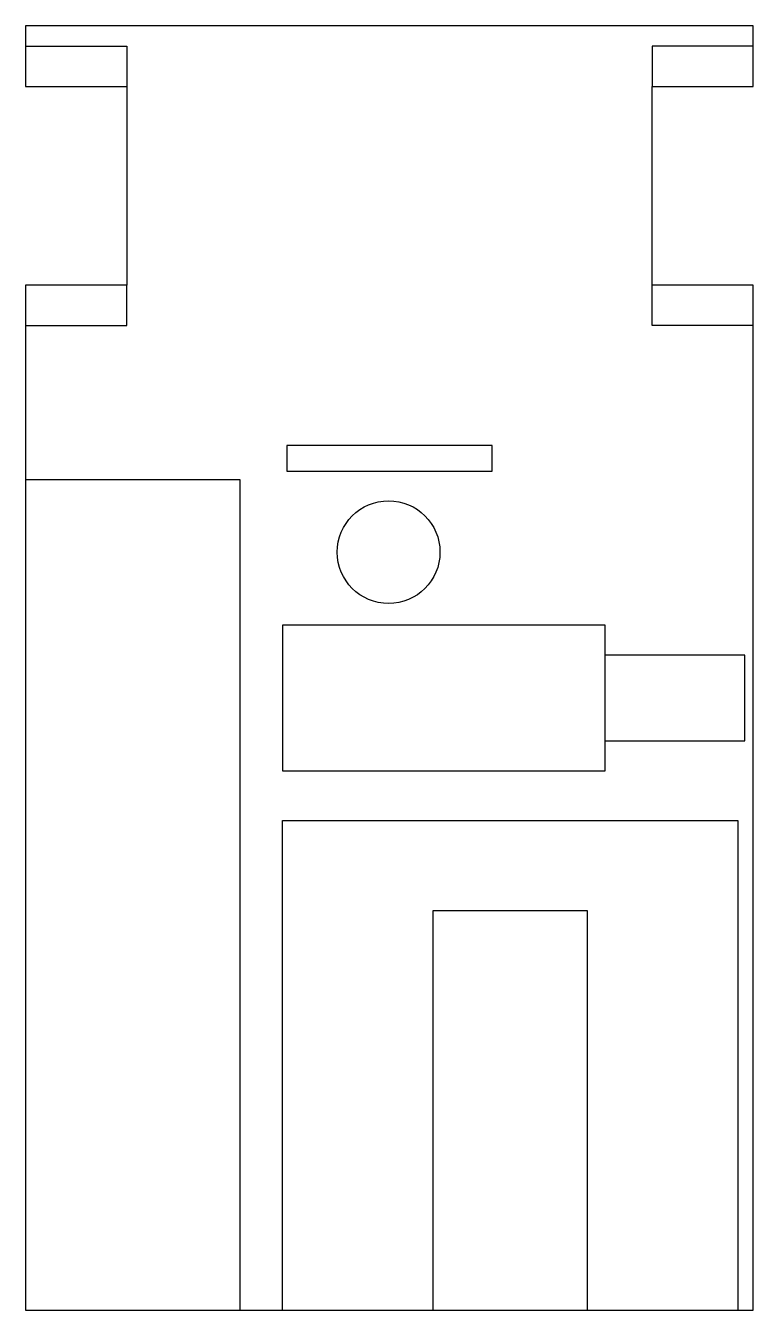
# Model space of a CAD drawing. Header units: millimetres. Extents: x 16 to 101, y -57 to 93.
import ezdxf

# ---------------------------------------------------------------- set-up
doc = ezdxf.new("R2010")
doc.units = ezdxf.units.MM
doc.layers.add('Corte exterior', color=1, linetype='Continuous', true_color=0xff0000)
doc.layers.add('grabado linea medio', color=3, linetype='Continuous', true_color=0x00ff00)

msp = doc.modelspace()

# ---------------------------------------------------------------- linework, layer by layer
at = {"layer": 'Corte exterior'}
for p, q in [((16.4, 92.6), (16.4, 85.5)), ((101.4, 92.6), (16.4, 92.6)), ((101.4, 85.5), (101.4, 92.6)), ((89.6, 85.5), (101.4, 85.5)), ((89.6, 62.3), (89.6, 85.5)), ((16.4, 62.3), (16.4, -57.4)), ((101.4, 62.3), (89.6, 62.3)), ((101.4, -57.4), (101.4, 62.3)), ((16.4, -57.4), (101.4, -57.4))]:
    msp.add_line(p, q, dxfattribs=at)
msp.add_lwpolyline([(16.4, 85.5), (28.2, 85.5), (28.2, 62.3), (16.4, 62.3)], dxfattribs=at)
msp.add_lwpolyline([(70.9, 40.6), (70.9, 43.6), (46.9, 43.6), (46.9, 40.6)], close=True, dxfattribs=at)
msp.add_circle((58.8, 31.13), 6, dxfattribs=at)
at = {"layer": 'grabado linea medio'}
for points in [[(16.4, 90.2), (28.2, 90.2), (28.2, 85.5)], [(101.4, 90.2), (89.6, 90.2), (89.6, 85.5)], [(16.4, 57.6), (28.2, 57.6), (28.2, 62.3)], [(101.4, 57.6), (89.6, 57.6), (89.6, 62.3)], [(16.4, 39.6), (41.4, 39.6), (41.4, -57.4)], [(84.1, 9.1), (100.4, 9.1), (100.4, 19.1), (84.1, 19.1)], [(46.4, -57.4), (46.4, -0.2), (99.6, -0.2), (99.6, -57.4)], [(64, -57.4), (64, -10.7), (82, -10.7), (82, -57.4)]]:
    msp.add_lwpolyline(points, dxfattribs=at)
msp.add_lwpolyline([(84.1, 5.6), (84.1, 22.6), (46.4, 22.6), (46.4, 5.6)], close=True, dxfattribs=at)

doc.saveas('drawing.dxf')
